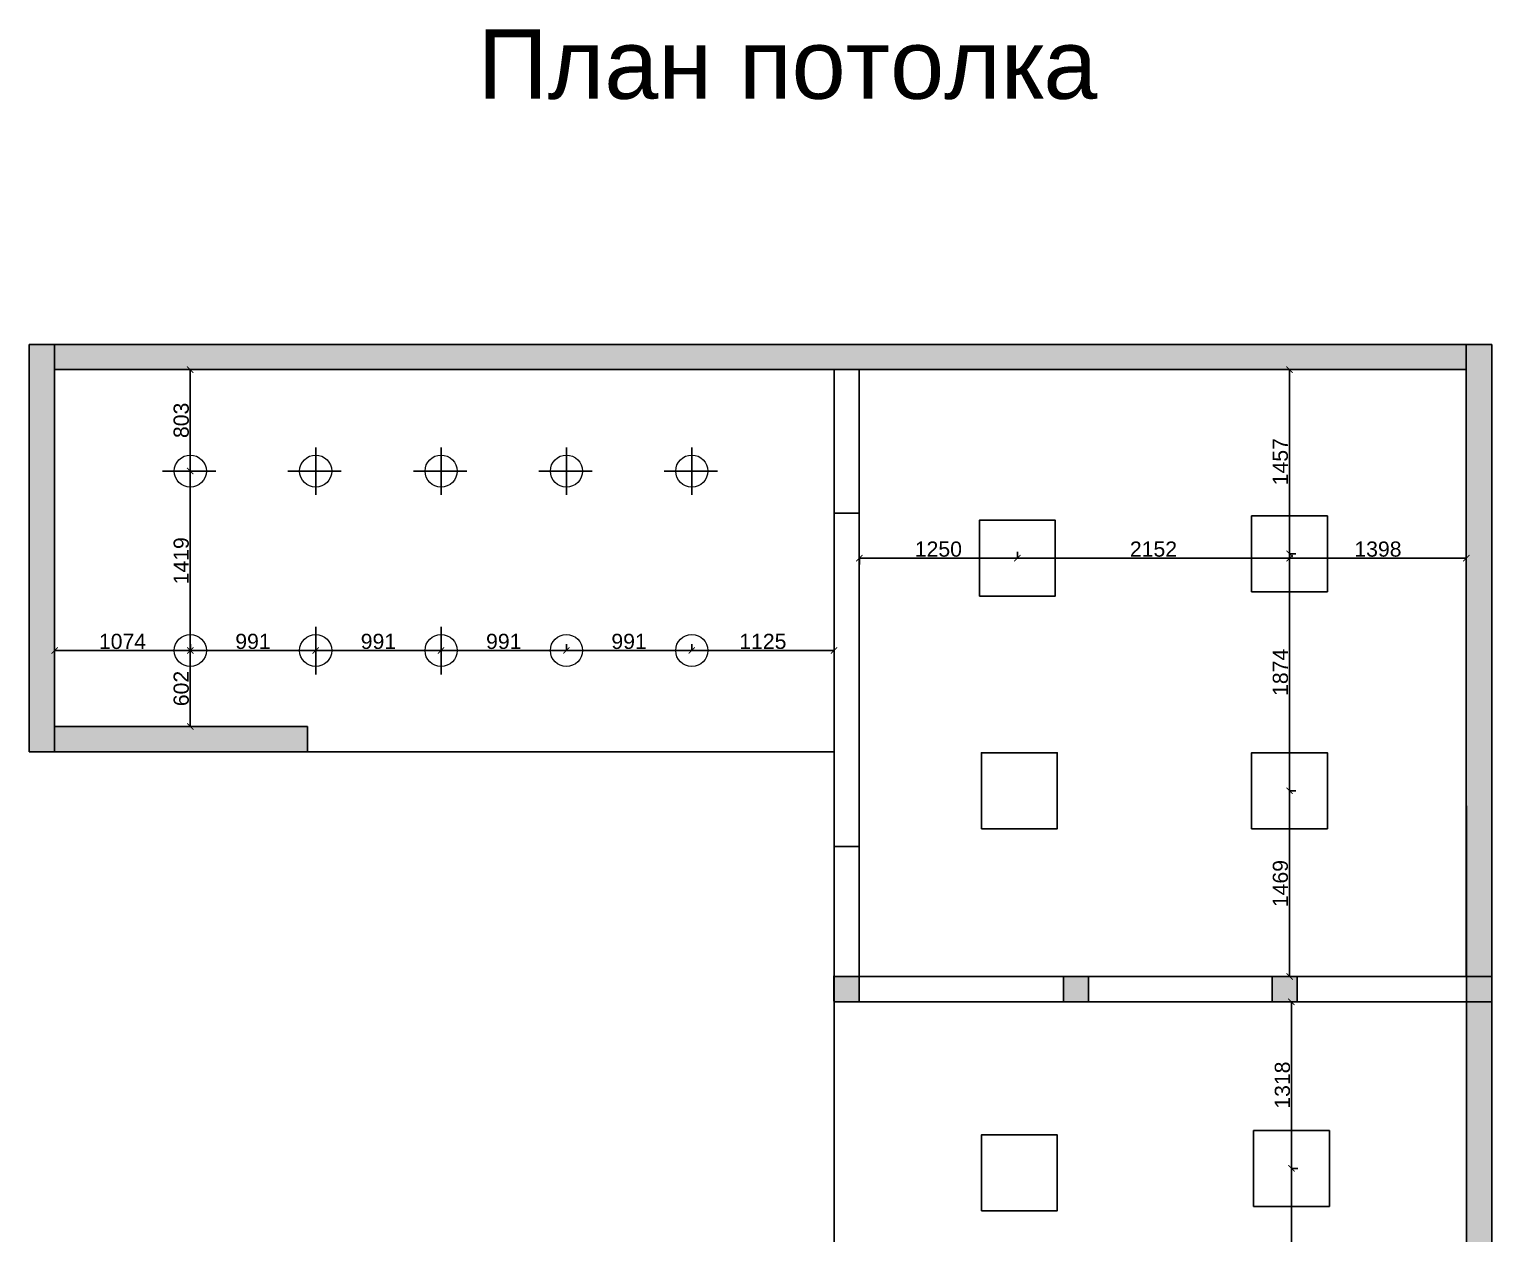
# Model space of a CAD drawing. Header units: millimetres. Extents: x 474215 to 2043163, y -374230 to 1199080.
# Drawn here: x 721455 to 733020, y -314170 to -304642 of the extents above; entities that cross this region are included whole.
import ezdxf

# ---------------------------------------------------------------- set-up
doc = ezdxf.new("R2010")
doc.units = ezdxf.units.MM
doc.header["$MEASUREMENT"] = 0
doc.layers.add('electr', color=7, linetype='Continuous', lineweight=15)
doc.styles.get("Standard").update_dxf_attribs({"font": 'arial.ttf'})
doc.dimstyles.get("Standard").update_dxf_attribs({"dimtxt": 120, "dimasz": 50, "dimexe": 50, "dimexo": 50, "dimgap": 10, "dimtad": 1, "dimdec": 0, "dimzin": 0, "dimdsep": 46, "dimtxsty": 'Standard', "dimblk": 'ARCHTICK', "dimcen": 0.09, "dimclrd": 7, "dimadec": 0, "dimazin": 0, "dimtfac": 1, "dimtdec": 0, "dimtofl": 0, "dimtmove": 0, "dimatfit": 3, "dimldrblk": 'ARCHTICK', "dimfxl": 50, "dimfxlon": 1, "dimtolj": 1, "dimtzin": 0, "dimarcsym": 0})

# ---------------------------------------------------------------- blocks, each defined once
blk = doc.blocks.new('_ArchTick')
at = {"color": 0, "linetype": 'ByBlock', "const_width": 0.15}
blk.add_lwpolyline([(-0.5, -0.5), (0.5, 0.5)], dxfattribs=at)
blk = doc.blocks.new('*D47')
at = {"color": 0, "lineweight": -2, "transparency": 16777216}
for p, q in [((731436, -313653), (731486, -313653)), ((731436, -315730), (731486, -315730))]:
    blk.add_line(p, q, dxfattribs=at)
at = {"color": 7, "lineweight": -2, "transparency": 16777216}
blk.add_line((731436, -315730), (731436, -313653), dxfattribs=at)
at = {"layer": 'Defpoints', "color": 0, "transparency": 16777216}
for p in [(731436, -313653), (731436, -313653), (731436, -315730)]:
    blk.add_point(p, dxfattribs=at)
at = {"color": 7, "lineweight": -2, "transparency": 16777216, "xscale": 50, "yscale": 50, "zscale": 50}
for p, rotation in [((731436, -313653), 90), ((731436, -315730), 270)]:
    blk.add_blockref('_ArchTick', p, dxfattribs=dict(at, rotation=rotation))
at = {"color": 0, "transparency": 16777216, "insert": (731365, -314692), "char_height": 120, "attachment_point": 5, "rotation": 90}
blk.add_mtext('\\A1;2077', dxfattribs=at)
blk = doc.blocks.new('*D48')
at = {"color": 0, "lineweight": -2, "transparency": 16777216}
for p, q in [((731436, -312335), (731486, -312335)), ((731436, -313653), (731486, -313653))]:
    blk.add_line(p, q, dxfattribs=at)
at = {"color": 7, "lineweight": -2, "transparency": 16777216}
blk.add_line((731436, -313653), (731436, -312335), dxfattribs=at)
at = {"layer": 'Defpoints', "color": 0, "transparency": 16777216}
for p in [(731436, -312335), (731436, -312335), (731436, -313653)]:
    blk.add_point(p, dxfattribs=at)
at = {"color": 7, "lineweight": -2, "transparency": 16777216, "xscale": 50, "yscale": 50, "zscale": 50}
for p, rotation in [((731436, -312335), 90), ((731436, -313653), 270)]:
    blk.add_blockref('_ArchTick', p, dxfattribs=dict(at, rotation=rotation))
at = {"color": 0, "transparency": 16777216, "insert": (731365, -312994), "char_height": 120, "attachment_point": 5, "rotation": 90}
blk.add_mtext('\\A1;1318', dxfattribs=at)
blk = doc.blocks.new('*D52')
at = {"color": 0, "lineweight": -2, "transparency": 16777216}
for p, q in [((721655, -309506), (721655, -309606)), ((722729, -309556), (722729, -309506))]:
    blk.add_line(p, q, dxfattribs=at)
at = {"color": 7, "lineweight": -2, "transparency": 16777216}
blk.add_line((721655, -309556), (722729, -309556), dxfattribs=at)
at = {"layer": 'Defpoints', "color": 0, "transparency": 16777216}
for p in [(721655, -308722), (722729, -309556), (722729, -309556)]:
    blk.add_point(p, dxfattribs=at)
at = {"color": 7, "lineweight": -2, "transparency": 16777216, "xscale": 50, "yscale": 50, "zscale": 50, "rotation": 180}
blk.add_blockref('_ArchTick', (721655, -309556), dxfattribs=at)
at = {"color": 7, "lineweight": -2, "transparency": 16777216, "xscale": 50, "yscale": 50, "zscale": 50}
blk.add_blockref('_ArchTick', (722729, -309556), dxfattribs=at)
at = {"color": 0, "transparency": 16777216, "insert": (722192, -309485), "char_height": 120, "attachment_point": 5}
blk.add_mtext('\\A1;1074', dxfattribs=at)
blk = doc.blocks.new('*D53')
at = {"color": 0, "lineweight": -2, "transparency": 16777216}
for p, q in [((722729, -309556), (722729, -309506)), ((723720, -309556), (723720, -309506))]:
    blk.add_line(p, q, dxfattribs=at)
at = {"color": 7, "lineweight": -2, "transparency": 16777216}
blk.add_line((722729, -309556), (723720, -309556), dxfattribs=at)
at = {"layer": 'Defpoints', "color": 0, "transparency": 16777216}
for p in [(722729, -309556), (723720, -309556), (723720, -309556)]:
    blk.add_point(p, dxfattribs=at)
at = {"color": 7, "lineweight": -2, "transparency": 16777216, "xscale": 50, "yscale": 50, "zscale": 50, "rotation": 180}
blk.add_blockref('_ArchTick', (722729, -309556), dxfattribs=at)
at = {"color": 7, "lineweight": -2, "transparency": 16777216, "xscale": 50, "yscale": 50, "zscale": 50}
blk.add_blockref('_ArchTick', (723720, -309556), dxfattribs=at)
at = {"color": 0, "transparency": 16777216, "insert": (723224, -309485), "char_height": 120, "attachment_point": 5}
blk.add_mtext('\\A1;991', dxfattribs=at)
blk = doc.blocks.new('*D54')
at = {"color": 0, "lineweight": -2, "transparency": 16777216}
for p, q in [((723720, -309556), (723720, -309506)), ((724711, -309556), (724711, -309506))]:
    blk.add_line(p, q, dxfattribs=at)
at = {"color": 7, "lineweight": -2, "transparency": 16777216}
blk.add_line((723720, -309556), (724711, -309556), dxfattribs=at)
at = {"layer": 'Defpoints', "color": 0, "transparency": 16777216}
for p in [(723720, -309556), (724711, -309556), (724711, -309556)]:
    blk.add_point(p, dxfattribs=at)
at = {"color": 7, "lineweight": -2, "transparency": 16777216, "xscale": 50, "yscale": 50, "zscale": 50, "rotation": 180}
blk.add_blockref('_ArchTick', (723720, -309556), dxfattribs=at)
at = {"color": 7, "lineweight": -2, "transparency": 16777216, "xscale": 50, "yscale": 50, "zscale": 50}
blk.add_blockref('_ArchTick', (724711, -309556), dxfattribs=at)
at = {"color": 0, "transparency": 16777216, "insert": (724216, -309485), "char_height": 120, "attachment_point": 5}
blk.add_mtext('\\A1;991', dxfattribs=at)
blk = doc.blocks.new('*D55')
at = {"color": 0, "lineweight": -2, "transparency": 16777216}
for p, q in [((724711, -309556), (724711, -309506)), ((725703, -309556), (725703, -309506))]:
    blk.add_line(p, q, dxfattribs=at)
at = {"color": 7, "lineweight": -2, "transparency": 16777216}
blk.add_line((724711, -309556), (725703, -309556), dxfattribs=at)
at = {"layer": 'Defpoints', "color": 0, "transparency": 16777216}
for p in [(724711, -309556), (725703, -309556), (725703, -309556)]:
    blk.add_point(p, dxfattribs=at)
at = {"color": 7, "lineweight": -2, "transparency": 16777216, "xscale": 50, "yscale": 50, "zscale": 50, "rotation": 180}
blk.add_blockref('_ArchTick', (724711, -309556), dxfattribs=at)
at = {"color": 7, "lineweight": -2, "transparency": 16777216, "xscale": 50, "yscale": 50, "zscale": 50}
blk.add_blockref('_ArchTick', (725703, -309556), dxfattribs=at)
at = {"color": 0, "transparency": 16777216, "insert": (725207, -309485), "char_height": 120, "attachment_point": 5}
blk.add_mtext('\\A1;991', dxfattribs=at)
blk = doc.blocks.new('*D56')
at = {"color": 0, "lineweight": -2, "transparency": 16777216}
for p, q in [((725703, -309556), (725703, -309506)), ((726694, -309556), (726694, -309506))]:
    blk.add_line(p, q, dxfattribs=at)
at = {"color": 7, "lineweight": -2, "transparency": 16777216}
blk.add_line((725703, -309556), (726694, -309556), dxfattribs=at)
at = {"layer": 'Defpoints', "color": 0, "transparency": 16777216}
for p in [(725703, -309556), (726694, -309556), (726694, -309556)]:
    blk.add_point(p, dxfattribs=at)
at = {"color": 7, "lineweight": -2, "transparency": 16777216, "xscale": 50, "yscale": 50, "zscale": 50, "rotation": 180}
blk.add_blockref('_ArchTick', (725703, -309556), dxfattribs=at)
at = {"color": 7, "lineweight": -2, "transparency": 16777216, "xscale": 50, "yscale": 50, "zscale": 50}
blk.add_blockref('_ArchTick', (726694, -309556), dxfattribs=at)
at = {"color": 0, "transparency": 16777216, "insert": (726198, -309485), "char_height": 120, "attachment_point": 5}
blk.add_mtext('\\A1;991', dxfattribs=at)
blk = doc.blocks.new('*D57')
at = {"color": 0, "lineweight": -2, "transparency": 16777216}
for p, q in [((726694, -309556), (726694, -309506)), ((727819, -309506), (727819, -309606))]:
    blk.add_line(p, q, dxfattribs=at)
at = {"color": 7, "lineweight": -2, "transparency": 16777216}
blk.add_line((726694, -309556), (727819, -309556), dxfattribs=at)
at = {"layer": 'Defpoints', "color": 0, "transparency": 16777216}
for p in [(727819, -309176), (726694, -309556), (727819, -309556)]:
    blk.add_point(p, dxfattribs=at)
at = {"color": 7, "lineweight": -2, "transparency": 16777216, "xscale": 50, "yscale": 50, "zscale": 50, "rotation": 180}
blk.add_blockref('_ArchTick', (726694, -309556), dxfattribs=at)
at = {"color": 7, "lineweight": -2, "transparency": 16777216, "xscale": 50, "yscale": 50, "zscale": 50}
blk.add_blockref('_ArchTick', (727819, -309556), dxfattribs=at)
at = {"color": 0, "transparency": 16777216, "insert": (727256, -309485), "char_height": 120, "attachment_point": 5}
blk.add_mtext('\\A1;1125', dxfattribs=at)
blk = doc.blocks.new('*D74')
at = {"color": 0, "lineweight": -2, "transparency": 16777216}
for p, q in [((731421, -310666), (731471, -310666)), ((731421, -312135), (731371, -312135))]:
    blk.add_line(p, q, dxfattribs=at)
at = {"color": 7, "lineweight": -2, "transparency": 16777216}
blk.add_line((731421, -312135), (731421, -310666), dxfattribs=at)
at = {"layer": 'Defpoints', "color": 0, "transparency": 16777216}
for p in [(731421, -310666), (731421, -310666), (731435, -312135)]:
    blk.add_point(p, dxfattribs=at)
at = {"color": 7, "lineweight": -2, "transparency": 16777216, "xscale": 50, "yscale": 50, "zscale": 50}
for p, rotation in [((731421, -310666), 90), ((731421, -312135), 270)]:
    blk.add_blockref('_ArchTick', p, dxfattribs=dict(at, rotation=rotation))
at = {"color": 0, "transparency": 16777216, "insert": (731349, -311400), "char_height": 120, "attachment_point": 5, "rotation": 90}
blk.add_mtext('\\A1;1469', dxfattribs=at)
blk = doc.blocks.new('*D75')
at = {"color": 0, "lineweight": -2, "transparency": 16777216}
for p, q in [((731421, -308792), (731471, -308792)), ((731421, -310666), (731471, -310666))]:
    blk.add_line(p, q, dxfattribs=at)
at = {"color": 7, "lineweight": -2, "transparency": 16777216}
blk.add_line((731421, -310666), (731421, -308792), dxfattribs=at)
at = {"layer": 'Defpoints', "color": 0, "transparency": 16777216}
for p in [(731421, -308792), (731421, -308792), (731421, -310666)]:
    blk.add_point(p, dxfattribs=at)
at = {"color": 7, "lineweight": -2, "transparency": 16777216, "xscale": 50, "yscale": 50, "zscale": 50}
for p, rotation in [((731421, -308792), 90), ((731421, -310666), 270)]:
    blk.add_blockref('_ArchTick', p, dxfattribs=dict(at, rotation=rotation))
at = {"color": 0, "transparency": 16777216, "insert": (731349, -309729), "char_height": 120, "attachment_point": 5, "rotation": 90}
blk.add_mtext('\\A1;1874', dxfattribs=at)
blk = doc.blocks.new('*D76')
at = {"color": 0, "lineweight": -2, "transparency": 16777216}
for p, q in [((731421, -307335), (731471, -307335)), ((731421, -308792), (731471, -308792))]:
    blk.add_line(p, q, dxfattribs=at)
at = {"color": 7, "lineweight": -2, "transparency": 16777216}
blk.add_line((731421, -308792), (731421, -307335), dxfattribs=at)
at = {"layer": 'Defpoints', "color": 0, "transparency": 16777216}
for p in [(731421, -307335), (731421, -307335), (731421, -308792)]:
    blk.add_point(p, dxfattribs=at)
at = {"color": 7, "lineweight": -2, "transparency": 16777216, "xscale": 50, "yscale": 50, "zscale": 50}
for p, rotation in [((731421, -307335), 90), ((731421, -308792), 270)]:
    blk.add_blockref('_ArchTick', p, dxfattribs=dict(at, rotation=rotation))
at = {"color": 0, "transparency": 16777216, "insert": (731349, -308063), "char_height": 120, "attachment_point": 5, "rotation": 90}
blk.add_mtext('\\A1;1457', dxfattribs=at)
blk = doc.blocks.new('*D81')
at = {"color": 0, "lineweight": -2, "transparency": 16777216}
for p, q in [((729269, -308826), (729269, -308776)), ((728019, -308826), (728019, -308876))]:
    blk.add_line(p, q, dxfattribs=at)
at = {"color": 7, "lineweight": -2, "transparency": 16777216}
blk.add_line((728019, -308826), (729269, -308826), dxfattribs=at)
at = {"layer": 'Defpoints', "color": 0, "transparency": 16777216}
for p in [(728019, -308820), (729269, -308826), (729269, -308826)]:
    blk.add_point(p, dxfattribs=at)
at = {"color": 7, "lineweight": -2, "transparency": 16777216, "xscale": 50, "yscale": 50, "zscale": 50, "rotation": 180}
blk.add_blockref('_ArchTick', (728019, -308826), dxfattribs=at)
at = {"color": 7, "lineweight": -2, "transparency": 16777216, "xscale": 50, "yscale": 50, "zscale": 50}
blk.add_blockref('_ArchTick', (729269, -308826), dxfattribs=at)
at = {"color": 0, "transparency": 16777216, "insert": (728644, -308755), "char_height": 120, "attachment_point": 5}
blk.add_mtext('\\A1;1250', dxfattribs=at)
blk = doc.blocks.new('*D82')
at = {"color": 0, "lineweight": -2, "transparency": 16777216}
for p, q in [((729269, -308826), (729269, -308776)), ((731421, -308826), (731421, -308876))]:
    blk.add_line(p, q, dxfattribs=at)
at = {"color": 7, "lineweight": -2, "transparency": 16777216}
blk.add_line((729269, -308826), (731421, -308826), dxfattribs=at)
at = {"layer": 'Defpoints', "color": 0, "transparency": 16777216}
for p in [(729269, -308826), (731421, -308792), (731421, -308826)]:
    blk.add_point(p, dxfattribs=at)
at = {"color": 7, "lineweight": -2, "transparency": 16777216, "xscale": 50, "yscale": 50, "zscale": 50, "rotation": 180}
blk.add_blockref('_ArchTick', (729269, -308826), dxfattribs=at)
at = {"color": 7, "lineweight": -2, "transparency": 16777216, "xscale": 50, "yscale": 50, "zscale": 50}
blk.add_blockref('_ArchTick', (731421, -308826), dxfattribs=at)
at = {"color": 0, "transparency": 16777216, "insert": (730345, -308755), "char_height": 120, "attachment_point": 5}
blk.add_mtext('\\A1;2152', dxfattribs=at)
blk = doc.blocks.new('*D83')
at = {"color": 0, "lineweight": -2, "transparency": 16777216}
for p, q in [((732819, -308838), (732819, -308776)), ((731421, -308826), (731421, -308876))]:
    blk.add_line(p, q, dxfattribs=at)
at = {"color": 7, "lineweight": -2, "transparency": 16777216}
blk.add_line((731421, -308826), (732819, -308826), dxfattribs=at)
at = {"layer": 'Defpoints', "color": 0, "transparency": 16777216}
for p in [(731421, -308792), (732819, -308826), (732819, -308888)]:
    blk.add_point(p, dxfattribs=at)
at = {"color": 7, "lineweight": -2, "transparency": 16777216, "xscale": 50, "yscale": 50, "zscale": 50, "rotation": 180}
blk.add_blockref('_ArchTick', (731421, -308826), dxfattribs=at)
at = {"color": 7, "lineweight": -2, "transparency": 16777216, "xscale": 50, "yscale": 50, "zscale": 50}
blk.add_blockref('_ArchTick', (732819, -308826), dxfattribs=at)
at = {"color": 0, "transparency": 16777216, "insert": (732120, -308755), "char_height": 120, "attachment_point": 5}
blk.add_mtext('\\A1;1398', dxfattribs=at)
blk = doc.blocks.new('*D84')
at = {"color": 0, "lineweight": -2, "transparency": 16777216}
for p, q in [((722728, -309556), (722678, -309556)), ((722728, -310158), (722678, -310158))]:
    blk.add_line(p, q, dxfattribs=at)
at = {"color": 7, "lineweight": -2, "transparency": 16777216}
blk.add_line((722728, -310158), (722728, -309556), dxfattribs=at)
at = {"layer": 'Defpoints', "color": 0, "transparency": 16777216}
for p in [(722728, -309556), (722729, -309556), (722741, -310158)]:
    blk.add_point(p, dxfattribs=at)
at = {"color": 7, "lineweight": -2, "transparency": 16777216, "xscale": 50, "yscale": 50, "zscale": 50}
for p, rotation in [((722728, -309556), 90), ((722728, -310158), 270)]:
    blk.add_blockref('_ArchTick', p, dxfattribs=dict(at, rotation=rotation))
at = {"color": 0, "transparency": 16777216, "insert": (722657, -309857), "char_height": 120, "attachment_point": 5, "rotation": 90}
blk.add_mtext('\\A1;602', dxfattribs=at)
blk = doc.blocks.new('*D85')
at = {"color": 0, "lineweight": -2, "transparency": 16777216}
for p, q in [((722728, -308137), (722678, -308137)), ((722728, -309556), (722678, -309556))]:
    blk.add_line(p, q, dxfattribs=at)
at = {"color": 7, "lineweight": -2, "transparency": 16777216}
blk.add_line((722728, -309556), (722728, -308137), dxfattribs=at)
at = {"layer": 'Defpoints', "color": 0, "transparency": 16777216}
for p in [(722728, -308137), (722729, -308137), (722729, -309556)]:
    blk.add_point(p, dxfattribs=at)
at = {"color": 7, "lineweight": -2, "transparency": 16777216, "xscale": 50, "yscale": 50, "zscale": 50}
for p, rotation in [((722728, -308137), 90), ((722728, -309556), 270)]:
    blk.add_blockref('_ArchTick', p, dxfattribs=dict(at, rotation=rotation))
at = {"color": 0, "transparency": 16777216, "insert": (722657, -308847), "char_height": 120, "attachment_point": 5, "rotation": 90}
blk.add_mtext('\\A1;1419', dxfattribs=at)
blk = doc.blocks.new('*D86')
at = {"color": 0, "lineweight": -2, "transparency": 16777216}
for p, q in [((722728, -307335), (722778, -307335)), ((722728, -308137), (722678, -308137))]:
    blk.add_line(p, q, dxfattribs=at)
at = {"color": 7, "lineweight": -2, "transparency": 16777216}
blk.add_line((722728, -308137), (722728, -307335), dxfattribs=at)
at = {"layer": 'Defpoints', "color": 0, "transparency": 16777216}
for p in [(722728, -307335), (722728, -307335), (722729, -308137)]:
    blk.add_point(p, dxfattribs=at)
at = {"color": 7, "lineweight": -2, "transparency": 16777216, "xscale": 50, "yscale": 50, "zscale": 50}
for p, rotation in [((722728, -307335), 90), ((722728, -308137), 270)]:
    blk.add_blockref('_ArchTick', p, dxfattribs=dict(at, rotation=rotation))
at = {"color": 0, "transparency": 16777216, "insert": (722657, -307736), "char_height": 120, "attachment_point": 5, "rotation": 90}
blk.add_mtext('\\A1;803', dxfattribs=at)

msp = doc.modelspace()

# ---------------------------------------------------------------- hatches: boundary and pattern name
at = {"true_color": 0x000000}
h = msp.add_hatch(color=18, dxfattribs=at)
h.dxf.hatch_style = 1
h.paths.add_polyline_path([(721654.8, -307134.7), (721454.8, -307134.7), (721454.8, -310358), (721654.8, -310358), (721654.8, -307334.7)])
h = msp.add_hatch(color=18, dxfattribs=at)
h.dxf.hatch_style = 1
h.paths.add_polyline_path([(727818.8, -307134.7), (721654.8, -307134.7), (721654.8, -307334.7), (727818.8, -307334.7)])
h.paths.add_polyline_path([(732818, -307134.7), (728018.8, -307134.7), (728018.8, -307334.7), (732818, -307334.7)])
h.paths.add_polyline_path([(728018.8, -307134.7), (727818.8, -307134.7), (727818.8, -307334.7), (728018.8, -307334.7)])
h = msp.add_hatch(color=18, dxfattribs=at)
h.dxf.hatch_style = 1
h.paths.add_polyline_path([(733020, -307134.7), (732820, -307134.7), (732820, -319699.8), (733020, -319699.8)])
h = msp.add_hatch(color=18, dxfattribs=at)
h.dxf.hatch_style = 1
h.paths.add_polyline_path([(723654.8, -310158), (721654.8, -310158), (721654.8, -310358), (723654.8, -310358)])
h = msp.add_hatch(color=18, dxfattribs=at)
h.dxf.hatch_style = 1
h.paths.add_polyline_path([(728017.7, -312130.7), (728017.7, -312130.4), (727817.7, -312130.4), (727817.7, -312330.4), (728017.7, -312330.4)])
h = msp.add_hatch(color=18, dxfattribs=at)
h.dxf.hatch_style = 1
h.paths.add_polyline_path([(729832.2, -312330.4), (729832.2, -312130.4), (729632.2, -312130.4), (729632.2, -312330.4)])
h.paths.add_polyline_path([(731482.6, -312330.4), (731482.6, -312130.4), (731282.6, -312130.4), (731282.6, -312330.4)])

# ---------------------------------------------------------------- linework, layer by layer
for p, q in [((727818.8, -307134.7), (721454.8, -307134.7)), ((721454.8, -307134.7), (721454.8, -310358)), ((721654.8, -307134.7), (721654.8, -309598.2)), ((733020, -307134.7), (727818.8, -307134.7)), ((732820, -319699.8), (732818, -307134.7)), ((733020, -319700.8), (733020, -307134.7)), ((727818.8, -307334.7), (721654.8, -307334.7)), ((723041.4, -307334.7), (721654.8, -307334.7)), ((721654.8, -307334.7), (721654.8, -310358)), ((732818.8, -307334.7), (727818.8, -307334.7)), ((728018.8, -307334.7), (728018.8, -308470.2)), ((732818.8, -307974.7), (732815.9, -307974.7)), ((722728.5, -308137.3), (722728.5, -308137.1)), ((722728.5, -308137.2), (722728.6, -308137.2)), ((722728.5, -308137.2), (722728.6, -308137.2)), ((723719.8, -308137.2), (723720, -308137.2)), ((723719.8, -308137.2), (723720, -308137.2)), ((723719.9, -308137.3), (723719.9, -308137.1)), ((724711.1, -308137.3), (724711.3, -308137.3)), ((724711.1, -308137.3), (724711.3, -308137.3)), ((724711.2, -308137.4), (724711.2, -308137.2)), ((725702.4, -308137.3), (725702.6, -308137.3)), ((725702.4, -308137.3), (725702.6, -308137.3)), ((725702.5, -308137.4), (725702.5, -308137.2)), ((726693.8, -308137.3), (726694, -308137.3)), ((726693.8, -308137.3), (726694, -308137.3)), ((726693.9, -308137.4), (726693.9, -308137.2)), ((728018.8, -311106.6), (728018.8, -308470.2)), ((722728.5, -309555.9), (722728.6, -309555.9)), ((722728.5, -309555.9), (722728.6, -309555.9)), ((722728.5, -309556), (722728.5, -309555.9)), ((722728.6, -309555.9), (722728.5, -309555.9)), ((723719.8, -309555.9), (723720, -309555.9)), ((723719.8, -309555.9), (723720, -309555.9)), ((723719.9, -309556), (723719.9, -309555.9)), ((724711.1, -309555.9), (724711.3, -309555.9)), ((724711.1, -309555.9), (724711.3, -309555.9)), ((724711.2, -309556), (724711.2, -309555.9)), ((721654.8, -310158), (723654.8, -310158)), ((723654.8, -310158), (723654.8, -310358)), ((721454.8, -310358), (721654.8, -310358)), ((721654.8, -310358), (727818.8, -310358)), ((721654.8, -310358), (723654.8, -310358)), ((727818.8, -312334.7), (727818.8, -312134.7)), ((729632.2, -312330.4), (729632.2, -312130.4)), ((729832.2, -312330.4), (729832.2, -312130.4)), ((731282.6, -312330.4), (731282.6, -312130.4)), ((731482.6, -312330.4), (731482.6, -312130.4)), ((732820, -312134.7), (733020, -312134.7)), ((727818.8, -312334.7), (727820, -319697.3)), ((732820, -312334.7), (733020, -312334.7))]:
    msp.add_line(p, q)
at = {"color": 143, "true_color": 0x7aafdf}
for p, q in [((727818.8, -307334.7), (727818.8, -308470.2)), ((727818.8, -308470.2), (728018.8, -308470.2)), ((727818.8, -311106.6), (727818.8, -312134.7)), ((727818.8, -311106.6), (728018.8, -311106.6)), ((728018.8, -311106.6), (728018.8, -312134.7)), ((727817.7, -312330.7), (727817.7, -312130.7)), ((732820, -312134.7), (727818.8, -312134.7)), ((728017.7, -312330.7), (728017.7, -312130.7)), ((732820, -312334.7), (727818.8, -312334.7))]:
    msp.add_line(p, q, dxfattribs=at)
at = {"color": 32, "true_color": 0xcd6928}
for p, q in [((722728.5, -308326.1), (722728.5, -307951.2)), ((723719.9, -308326.1), (723719.9, -307951.2)), ((724711.2, -308326.2), (724711.2, -307951.3)), ((725702.5, -308326.2), (725702.5, -307951.3)), ((726693.9, -308326.2), (726693.9, -307951.3)), ((722509.5, -308137.2), (722931.3, -308137.2)), ((723500.8, -308137.2), (723922.6, -308137.2)), ((724492.1, -308137.3), (724914, -308137.3)), ((725483.5, -308137.3), (725905.3, -308137.3)), ((726474.8, -308137.3), (726896.6, -308137.3)), ((722728.5, -309744.9), (722728.5, -309370)), ((723719.9, -309744.9), (723719.9, -309370)), ((724711.2, -309744.9), (724711.2, -309370)), ((722509.5, -309555.9), (722931.3, -309555.9)), ((723500.8, -309555.9), (723922.6, -309555.9)), ((724492.1, -309555.9), (724914, -309555.9))]:
    msp.add_line(p, q, dxfattribs=at)
at = {"color": 18, "true_color": 0x000000}
msp.add_line((727818.8, -311106.6), (727818.8, -308470.2), dxfattribs=at)
msp.add_lwpolyline([(721654.8, -310358), (727818.8, -310358), (727818.8, -307334.7), (721654.8, -307334.7)], close=True)
at = {"color": 143, "true_color": 0x7aafdf}
msp.add_lwpolyline([(728018.8, -307334.7), (732818.8, -307334.7), (732818.8, -312134.7), (728018.8, -312134.7)], close=True, dxfattribs=at)
at = {"color": 30, "true_color": 0xf8991e}
for points in [[(728968.9, -309126.5), (729568.9, -309126.5), (729568.9, -308526.5), (728968.9, -308526.5)], [(731120.8, -309091.9), (731720.8, -309091.9), (731720.8, -308491.9), (731120.8, -308491.9)], [(728984.2, -310965.7), (729584.2, -310965.7), (729584.2, -310365.7), (728984.2, -310365.7)], [(731120.8, -310965.7), (731720.8, -310965.7), (731720.8, -310365.7), (731120.8, -310365.7)], [(728984.2, -313987.7), (729584.2, -313987.7), (729584.2, -313387.7), (728984.2, -313387.7)], [(731136, -313953.1), (731736, -313953.1), (731736, -313353.1), (731136, -313353.1)]]:
    msp.add_lwpolyline(points, close=True, dxfattribs=at)
at = {"layer": 'electr', "color": 32}
for centre in [(722728.5, -308137.2), (723719.9, -308137.2), (724711.2, -308137.2), (725702.5, -308137.2), (726693.9, -308137.2), (722728.5, -309555.9), (723719.9, -309555.9), (724711.2, -309555.9), (725702.5, -309555.9), (726693.9, -309555.9)]:
    msp.add_circle(centre, 126.8, dxfattribs=at)

# ---------------------------------------------------------------- texts
at = {"insert": (725002.1, -304642.3), "char_height": 550, "attachment_point": 1}
msp.add_mtext_dynamic_manual_height_columns('План потолка', width=5383.963, gutter_width=1, heights=[0], dxfattribs=at)

# ---------------------------------------------------------------- dimensions: what is measured, and where the dimension line sits
for base, p1, p2, picture, middle in [((722728.455, -307334.6698), (722728.635, -308137.1843), (722728.455, -307334.6698), '*D86', (722657.1453, -307735.927)), ((731420.8, -307334.7), (731420.8, -308791.9), (731420.8, -307334.7), '*D76', (731349.5, -308063.3)), ((722728.5, -308137.2), (722728.5, -309555.9), (722728.6, -308137.2), '*D85', (722657.2, -308846.5)), ((731420.8, -308791.9), (731420.8, -310665.7), (731420.8, -308791.9), '*D75', (731349.5, -309728.8)), ((731436, -312334.7), (731436, -313653.1), (731436, -312334.7), '*D48', (731364.7, -312993.9)), ((731436, -313653.1), (731436, -315730.5), (731436, -313653.1), '*D47', (731364.8, -314691.8))]:
    dim = msp.add_linear_dim(base=base, p1=p1, p2=p2, angle=90, dimstyle='Standard', override={"dimtmove": 1})
    dim.commit()
    dim.dimension.update_dxf_attribs({"geometry": picture, "text_midpoint": middle})
for base, p1, p2, picture, middle in [((722728.5, -309555.9), (721654.8, -308721.7), (722728.5, -309555.9), '*D52', (722191.7, -309484.6)), ((729268.9, -308826.5), (728018.8, -308820.1), (729268.9, -308826.5), '*D81', (728643.9, -308755.2))]:
    dim = msp.add_linear_dim(base=base, p1=p1, p2=p2, dimstyle='Standard')
    dim.commit()
    dim.dimension.update_dxf_attribs({"geometry": picture, "text_midpoint": middle})
for base, p1, p2, picture, middle in [((731420.8, -308826.5), (729268.9, -308826.5), (731420.8, -308791.9), '*D82', (730344.8, -308755.2)), ((732818.8, -308826.5), (731420.8, -308791.9), (732818.8, -308887.6), '*D83', (732119.8, -308755.2)), ((727818.8, -309555.9), (726693.9, -309555.9), (727818.8, -309176.1), '*D57', (727256.3, -309484.6)), ((723719.9, -309555.9), (722728.5, -309555.9), (723719.9, -309555.9), '*D53', (723224.2, -309484.6)), ((724711.2, -309555.9), (723719.9, -309555.9), (724711.2, -309555.9), '*D54', (724215.5, -309484.6)), ((725702.5, -309555.9), (724711.2, -309555.9), (725702.5, -309555.9), '*D55', (725206.9, -309484.6)), ((726693.9, -309555.9), (725702.5, -309555.9), (726693.9, -309555.9), '*D56', (726198.2, -309484.6))]:
    dim = msp.add_linear_dim(base=base, p1=p1, p2=p2, dimstyle='Standard', override={"dimtmove": 1})
    dim.commit()
    dim.dimension.update_dxf_attribs({"geometry": picture, "text_midpoint": middle})
for base, p1, p2, picture, middle in [((722728.5, -309555.9), (722740.7, -310158), (722728.5, -309555.9), '*D84', (722657.2, -309856.9)), ((731420.8, -310665.7), (731435.3, -312134.7), (731420.8, -310665.7), '*D74', (731349.5, -311400.2))]:
    dim = msp.add_linear_dim(base=base, p1=p1, p2=p2, angle=90, dimstyle='Standard')
    dim.commit()
    dim.dimension.update_dxf_attribs({"geometry": picture, "text_midpoint": middle})

doc.saveas('drawing.dxf')
